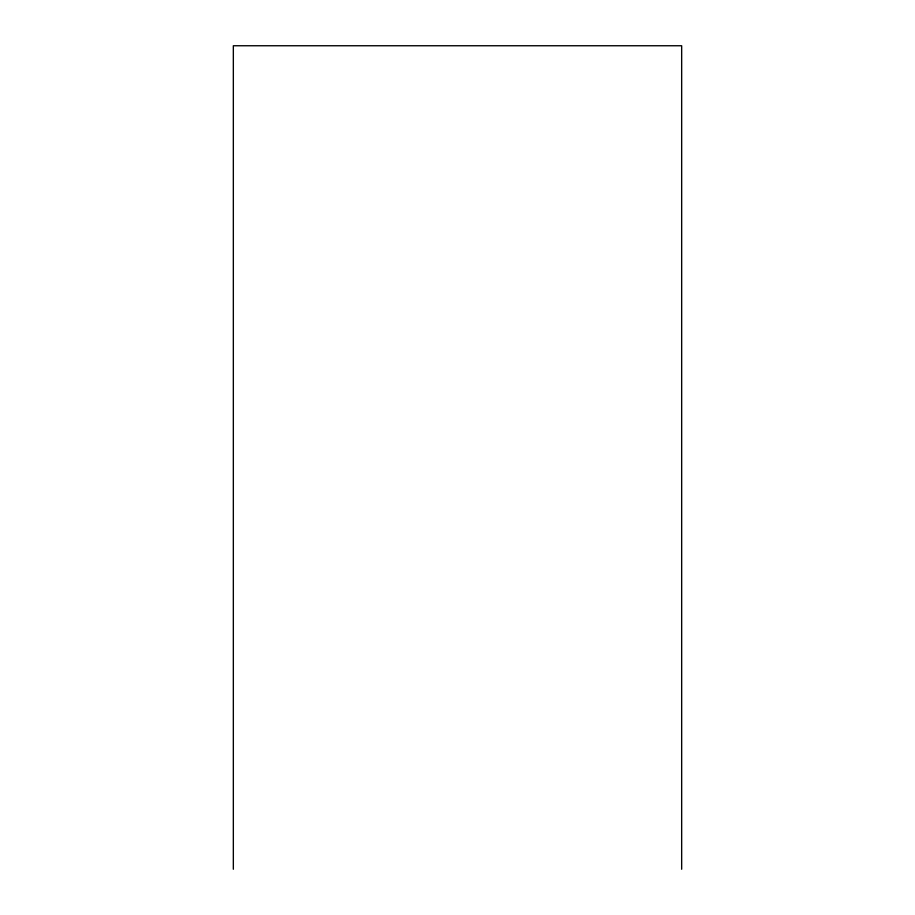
<?xml version="1.0" encoding="UTF-8"?>
<svg xmlns="http://www.w3.org/2000/svg" width="915" height="915" viewBox="0 0 915 915"><rect width="100%" height="100%" fill="white"/><g stroke="black" fill="none" stroke-linecap="round" stroke-linejoin="round"><path stroke-width="1.37" d="M681.664 869.25L681.664 45.75L233.336 45.75L233.336 869.25"/></g></svg>
